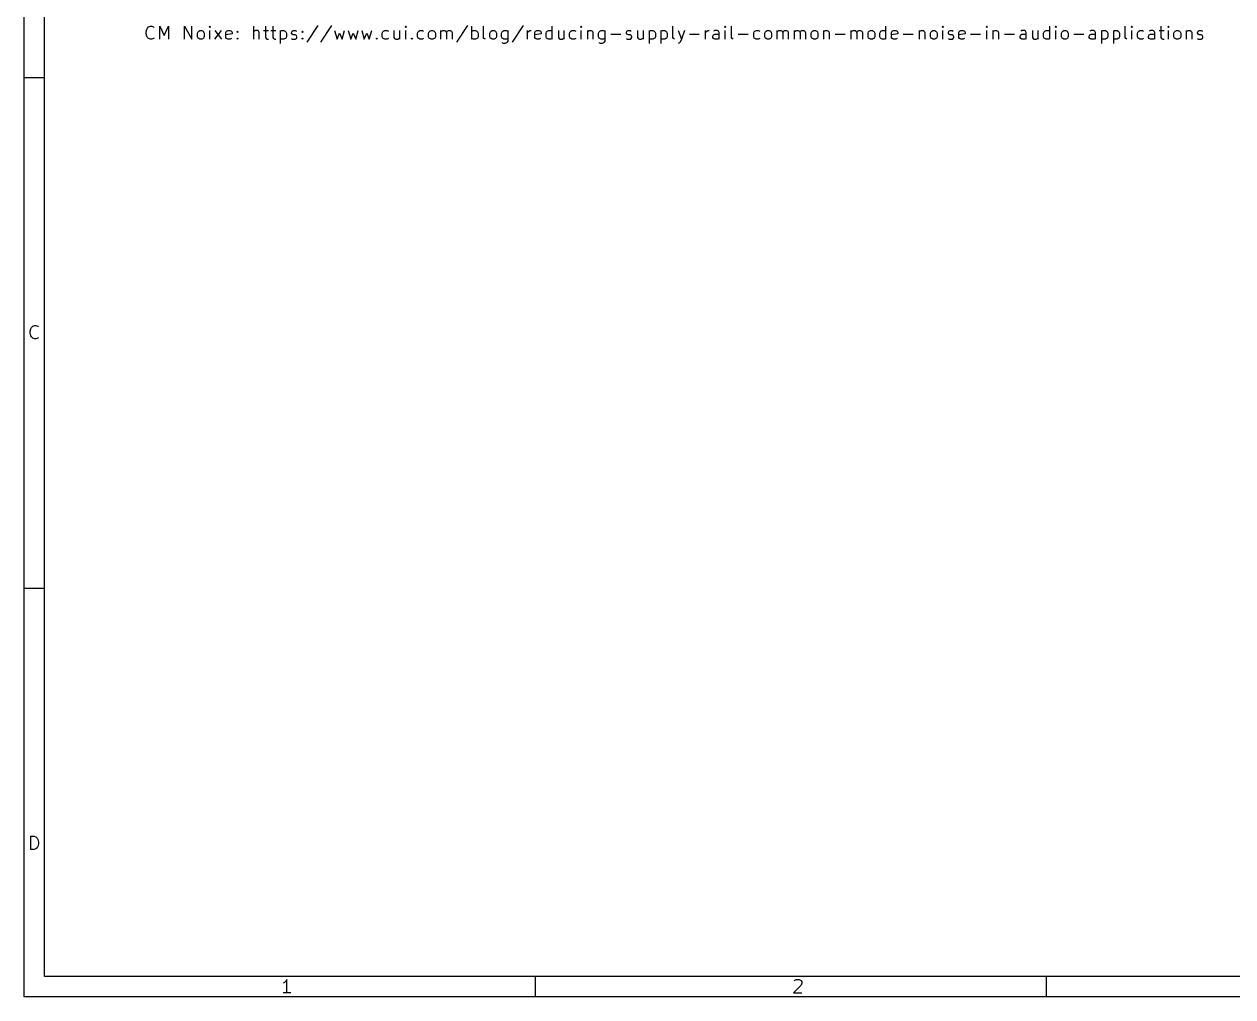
# Model space of a CAD drawing. Extents: x 0.4 to 11.3, y -7.9 to -0.4.
# Drawn here: x 0.394 to 5.05, y -7.874 to -4.126 of the extents above; entities that cross this region are included whole.
import ezdxf

# ---------------------------------------------------------------- set-up
doc = ezdxf.new("R2010")
doc.units = 0
doc.header["$MEASUREMENT"] = 0
doc.layers.add('BLUE3', color=171, linetype='CONTINUOUS')
doc.layers.add('RED2', color=1, linetype='CONTINUOUS')

msp = doc.modelspace()

# ---------------------------------------------------------------- linework, layer by layer
at = {"layer": 'BLUE3', "linetype": 'CONTINUOUS'}
for p, q in [((0.866012, -4.14561), (0.868394, -4.14085)), ((0.868394, -4.14085), (0.873157, -4.13609)), ((0.873157, -4.13609), (0.880299, -4.13371)), ((0.880299, -4.13371), (0.885059, -4.13371)), ((0.885059, -4.13371), (0.892205, -4.13609)), ((0.892205, -4.13609), (0.894583, -4.13847)), ((0.916012, -4.18371), (0.916012, -4.13371)), ((0.916012, -4.13371), (0.932681, -4.16943)), ((0.932681, -4.16943), (0.949346, -4.13371)), ((0.949346, -4.13371), (0.949346, -4.18371)), ((1.01125, -4.18371), (1.01125, -4.13371)), ((1.01125, -4.13371), (1.03982, -4.18371)), ((1.03982, -4.18371), (1.03982, -4.13371)), ((1.10887, -4.13371), (1.10649, -4.13609)), ((1.10649, -4.13609), (1.10887, -4.13847)), ((1.11125, -4.13609), (1.10887, -4.13371)), ((1.10887, -4.13371), (1.10887, -4.13847)), ((1.10887, -4.13847), (1.11125, -4.13609)), ((1.27792, -4.18371), (1.27792, -4.13371)), ((1.32315, -4.13371), (1.32315, -4.17657)), ((1.35172, -4.13371), (1.35172, -4.17657)), ((1.52554, -4.13133), (1.48268, -4.19561)), ((1.57792, -4.13133), (1.53506, -4.19561)), ((1.86363, -4.13371), (1.86126, -4.13609)), ((1.86126, -4.13609), (1.86363, -4.13847)), ((1.86602, -4.13609), (1.86363, -4.13371)), ((1.86363, -4.13371), (1.86363, -4.13847)), ((1.86363, -4.13847), (1.86602, -4.13609)), ((2.10173, -4.13133), (2.05887, -4.19561)), ((2.1184, -4.18371), (2.1184, -4.13371)), ((2.16363, -4.17657), (2.16363, -4.13371)), ((2.31601, -4.13133), (2.27315, -4.19561)), ((2.42792, -4.18371), (2.42792, -4.13371)), ((2.53982, -4.13371), (2.53744, -4.13609)), ((2.53744, -4.13609), (2.53982, -4.13847)), ((2.5422, -4.13609), (2.53982, -4.13371)), ((2.53982, -4.13371), (2.53982, -4.13847)), ((2.53982, -4.13847), (2.5422, -4.13609)), ((2.89219, -4.17657), (2.89219, -4.13371)), ((3.09457, -4.13371), (3.09219, -4.13609)), ((3.09219, -4.13609), (3.09457, -4.13847)), ((3.09695, -4.13609), (3.09457, -4.13371)), ((3.09457, -4.13371), (3.09457, -4.13847)), ((3.09457, -4.13847), (3.09695, -4.13609)), ((3.11838, -4.17657), (3.11838, -4.13371)), ((3.71361, -4.18371), (3.71361, -4.13371)), ((3.93265, -4.13371), (3.93028, -4.13609)), ((3.93028, -4.13609), (3.93265, -4.13847)), ((3.93504, -4.13609), (3.93265, -4.13371)), ((3.93265, -4.13371), (3.93265, -4.13847)), ((3.93265, -4.13847), (3.93504, -4.13609)), ((4.1017, -4.13371), (4.09933, -4.13609)), ((4.09933, -4.13609), (4.1017, -4.13847)), ((4.10409, -4.13609), (4.1017, -4.13371)), ((4.1017, -4.13371), (4.1017, -4.13847)), ((4.1017, -4.13847), (4.10409, -4.13609)), ((4.34456, -4.18371), (4.34456, -4.13371)), ((4.36837, -4.13371), (4.36599, -4.13609)), ((4.36599, -4.13609), (4.36837, -4.13847)), ((4.37075, -4.13609), (4.36837, -4.13371)), ((4.36837, -4.13371), (4.36837, -4.13847)), ((4.36837, -4.13847), (4.37075, -4.13609)), ((4.63503, -4.17657), (4.63503, -4.13371)), ((4.66122, -4.13371), (4.65884, -4.13609)), ((4.65884, -4.13609), (4.66122, -4.13847)), ((4.6636, -4.13609), (4.66122, -4.13371)), ((4.66122, -4.13371), (4.66122, -4.13847)), ((4.66122, -4.13847), (4.6636, -4.13609)), ((4.77312, -4.13371), (4.77312, -4.17657)), ((4.80169, -4.13371), (4.79931, -4.13609)), ((4.79931, -4.13609), (4.80169, -4.13847)), ((4.80407, -4.13609), (4.80169, -4.13371)), ((4.80169, -4.13371), (4.80169, -4.13847)), ((4.80169, -4.13847), (4.80407, -4.13609)), ((0.863634, -4.15514), (0.866012, -4.14561)), ((0.863634, -4.16228), (0.863634, -4.15514)), ((0.866012, -4.1718), (0.863634, -4.16228)), ((0.868394, -4.17657), (0.866012, -4.1718)), ((0.873157, -4.18133), (0.868394, -4.17657)), ((0.880299, -4.18371), (0.873157, -4.18133)), ((0.885059, -4.18371), (0.880299, -4.18371)), ((0.892205, -4.18133), (0.885059, -4.18371)), ((0.894583, -4.17895), (0.892205, -4.18133)), ((1.06125, -4.1599), (1.06363, -4.15514)), ((1.06125, -4.17419), (1.06125, -4.1599)), ((1.06363, -4.17895), (1.06125, -4.17419)), ((1.06363, -4.15514), (1.06601, -4.15276)), ((1.06601, -4.18133), (1.06363, -4.17895)), ((1.06601, -4.15276), (1.07078, -4.15038)), ((1.07078, -4.18371), (1.06601, -4.18133)), ((1.07078, -4.15038), (1.07792, -4.15038)), ((1.07792, -4.18371), (1.07078, -4.18371)), ((1.07792, -4.15038), (1.08268, -4.15276)), ((1.08268, -4.18133), (1.07792, -4.18371)), ((1.08268, -4.15276), (1.08506, -4.15514)), ((1.08506, -4.17895), (1.08268, -4.18133)), ((1.08506, -4.15514), (1.08744, -4.1599)), ((1.08744, -4.17419), (1.08506, -4.17895)), ((1.08744, -4.1599), (1.08744, -4.17419)), ((1.10887, -4.18371), (1.10887, -4.15038)), ((1.12792, -4.18371), (1.15411, -4.15038)), ((1.12792, -4.15038), (1.15411, -4.18371)), ((1.17078, -4.15752), (1.17315, -4.15276)), ((1.17078, -4.17657), (1.17078, -4.15752)), ((1.19458, -4.16228), (1.17078, -4.16704)), ((1.17315, -4.18133), (1.17078, -4.17657)), ((1.17315, -4.15276), (1.17792, -4.15038)), ((1.17792, -4.18371), (1.17315, -4.18133)), ((1.17792, -4.15038), (1.18744, -4.15038)), ((1.18744, -4.18371), (1.17792, -4.18371)), ((1.18744, -4.15038), (1.1922, -4.15276)), ((1.1922, -4.18133), (1.18744, -4.18371)), ((1.1922, -4.15276), (1.19458, -4.15752)), ((1.19458, -4.15752), (1.19458, -4.16228)), ((1.21363, -4.15514), (1.21601, -4.15276)), ((1.21601, -4.15752), (1.21363, -4.15514)), ((1.21363, -4.18133), (1.21601, -4.17895)), ((1.21601, -4.18371), (1.21363, -4.18133)), ((1.21601, -4.15276), (1.21839, -4.15514)), ((1.21601, -4.15276), (1.21601, -4.15752)), ((1.21839, -4.15514), (1.21601, -4.15752)), ((1.21601, -4.17895), (1.21839, -4.18133)), ((1.21601, -4.17895), (1.21601, -4.18371)), ((1.21839, -4.18133), (1.21601, -4.18371)), ((1.2803, -4.15276), (1.27792, -4.15514)), ((1.28506, -4.15038), (1.2803, -4.15276)), ((1.2922, -4.15038), (1.28506, -4.15038)), ((1.29696, -4.15276), (1.2922, -4.15038)), ((1.29935, -4.15752), (1.29696, -4.15276)), ((1.29935, -4.18371), (1.29935, -4.15752)), ((1.31601, -4.15038), (1.33506, -4.15038)), ((1.32315, -4.17657), (1.32554, -4.18133)), ((1.32554, -4.18133), (1.3303, -4.18371)), ((1.3303, -4.18371), (1.33506, -4.18371)), ((1.34458, -4.15038), (1.36363, -4.15038)), ((1.35172, -4.17657), (1.35411, -4.18133)), ((1.35411, -4.18133), (1.35887, -4.18371)), ((1.35887, -4.18371), (1.36363, -4.18371)), ((1.3803, -4.15038), (1.3803, -4.20038)), ((1.3803, -4.15276), (1.38506, -4.15038)), ((1.38506, -4.18371), (1.3803, -4.18133)), ((1.38506, -4.15038), (1.39458, -4.15038)), ((1.39458, -4.18371), (1.38506, -4.18371)), ((1.39458, -4.15038), (1.39934, -4.15276)), ((1.39934, -4.18133), (1.39458, -4.18371)), ((1.39934, -4.15276), (1.40172, -4.15514)), ((1.40172, -4.17895), (1.39934, -4.18133)), ((1.40172, -4.15514), (1.40411, -4.1599)), ((1.40411, -4.17419), (1.40172, -4.17895)), ((1.40411, -4.1599), (1.40411, -4.17419)), ((1.42315, -4.15752), (1.42553, -4.15276)), ((1.42315, -4.1599), (1.42315, -4.15752)), ((1.42553, -4.16466), (1.42315, -4.1599)), ((1.42315, -4.18133), (1.42791, -4.18371)), ((1.42553, -4.15276), (1.4303, -4.15038)), ((1.4303, -4.16704), (1.42553, -4.16466)), ((1.42791, -4.18371), (1.43744, -4.18371)), ((1.4303, -4.15038), (1.43744, -4.15038)), ((1.43744, -4.16704), (1.4303, -4.16704)), ((1.43744, -4.15038), (1.4422, -4.15276)), ((1.4422, -4.16943), (1.43744, -4.16704)), ((1.43744, -4.18371), (1.4422, -4.18133)), ((1.44458, -4.17419), (1.4422, -4.16943)), ((1.4422, -4.18133), (1.44458, -4.17657)), ((1.44458, -4.17657), (1.44458, -4.17419)), ((1.46363, -4.15514), (1.46601, -4.15276)), ((1.46601, -4.15752), (1.46363, -4.15514)), ((1.46363, -4.18133), (1.46601, -4.17895)), ((1.46601, -4.18371), (1.46363, -4.18133)), ((1.46601, -4.15276), (1.46839, -4.15514)), ((1.46601, -4.15276), (1.46601, -4.15752)), ((1.46839, -4.15514), (1.46601, -4.15752)), ((1.46601, -4.17895), (1.46839, -4.18133)), ((1.46601, -4.17895), (1.46601, -4.18371)), ((1.46839, -4.18133), (1.46601, -4.18371)), ((1.58982, -4.15038), (1.59935, -4.18371)), ((1.59935, -4.18371), (1.60887, -4.1599)), ((1.60887, -4.1599), (1.61839, -4.18371)), ((1.61839, -4.18371), (1.62792, -4.15038)), ((1.6422, -4.15038), (1.65173, -4.18371)), ((1.65173, -4.18371), (1.66125, -4.1599)), ((1.66125, -4.1599), (1.67078, -4.18371)), ((1.67078, -4.18371), (1.6803, -4.15038)), ((1.69459, -4.15038), (1.70411, -4.18371)), ((1.70411, -4.18371), (1.71363, -4.1599)), ((1.71363, -4.1599), (1.72316, -4.18371)), ((1.72316, -4.18371), (1.73268, -4.15038)), ((1.74935, -4.18133), (1.75173, -4.17895)), ((1.75173, -4.18371), (1.74935, -4.18133)), ((1.75173, -4.17895), (1.75411, -4.18133)), ((1.75173, -4.17895), (1.75173, -4.18371)), ((1.75411, -4.18133), (1.75173, -4.18371)), ((1.77316, -4.1599), (1.77554, -4.15514)), ((1.77316, -4.17419), (1.77316, -4.1599)), ((1.77554, -4.17895), (1.77316, -4.17419)), ((1.77554, -4.15514), (1.77792, -4.15276)), ((1.77792, -4.18133), (1.77554, -4.17895)), ((1.77792, -4.15276), (1.78269, -4.15038)), ((1.78269, -4.18371), (1.77792, -4.18133)), ((1.78269, -4.15038), (1.79221, -4.15038)), ((1.79221, -4.18371), (1.78269, -4.18371)), ((1.79221, -4.15038), (1.79697, -4.15276)), ((1.79697, -4.18133), (1.79221, -4.18371)), ((1.8184, -4.15038), (1.8184, -4.17657)), ((1.8184, -4.17657), (1.82078, -4.18133)), ((1.82078, -4.18133), (1.82554, -4.18371)), ((1.82554, -4.18371), (1.83269, -4.18371)), ((1.83269, -4.18371), (1.83744, -4.18133)), ((1.83744, -4.18133), (1.83983, -4.17895)), ((1.83983, -4.15038), (1.83983, -4.18371)), ((1.86363, -4.18371), (1.86363, -4.15038)), ((1.88507, -4.18133), (1.88744, -4.17895)), ((1.88744, -4.18371), (1.88507, -4.18133)), ((1.88744, -4.17895), (1.88983, -4.18133)), ((1.88744, -4.17895), (1.88744, -4.18371)), ((1.88983, -4.18133), (1.88744, -4.18371)), ((1.90888, -4.1599), (1.91126, -4.15514)), ((1.90888, -4.17419), (1.90888, -4.1599)), ((1.91126, -4.17895), (1.90888, -4.17419)), ((1.91126, -4.15514), (1.91364, -4.15276)), ((1.91364, -4.18133), (1.91126, -4.17895)), ((1.91364, -4.15276), (1.9184, -4.15038)), ((1.9184, -4.18371), (1.91364, -4.18133)), ((1.9184, -4.15038), (1.92793, -4.15038)), ((1.92793, -4.18371), (1.9184, -4.18371)), ((1.92793, -4.15038), (1.93269, -4.15276)), ((1.93269, -4.18133), (1.92793, -4.18371)), ((1.95174, -4.1599), (1.95411, -4.15514)), ((1.95174, -4.17419), (1.95174, -4.1599)), ((1.95411, -4.17895), (1.95174, -4.17419)), ((1.95411, -4.15514), (1.9565, -4.15276)), ((1.9565, -4.18133), (1.95411, -4.17895)), ((1.9565, -4.15276), (1.96126, -4.15038)), ((1.96126, -4.18371), (1.9565, -4.18133)), ((1.96126, -4.15038), (1.9684, -4.15038)), ((1.9684, -4.18371), (1.96126, -4.18371)), ((1.9684, -4.15038), (1.97316, -4.15276)), ((1.97316, -4.18133), (1.9684, -4.18371)), ((1.97316, -4.15276), (1.97554, -4.15514)), ((1.97554, -4.17895), (1.97316, -4.18133)), ((1.97554, -4.15514), (1.97793, -4.1599)), ((1.97793, -4.17419), (1.97554, -4.17895)), ((1.97793, -4.1599), (1.97793, -4.17419)), ((1.99935, -4.18371), (1.99935, -4.15038)), ((1.99935, -4.15514), (2.00173, -4.15276)), ((2.00173, -4.15276), (2.0065, -4.15038)), ((2.0065, -4.15038), (2.01364, -4.15038)), ((2.01364, -4.15038), (2.0184, -4.15276)), ((2.0184, -4.15276), (2.02078, -4.15752)), ((2.02078, -4.15752), (2.02316, -4.15276)), ((2.02078, -4.15752), (2.02078, -4.18371)), ((2.02316, -4.15276), (2.02792, -4.15038)), ((2.02792, -4.15038), (2.03507, -4.15038)), ((2.03507, -4.15038), (2.03983, -4.15276)), ((2.03983, -4.15276), (2.04221, -4.15752)), ((2.04221, -4.15752), (2.04221, -4.18371)), ((2.1184, -4.15276), (2.12316, -4.15038)), ((2.12316, -4.18371), (2.1184, -4.18133)), ((2.12316, -4.15038), (2.13269, -4.15038)), ((2.13269, -4.18371), (2.12316, -4.18371)), ((2.13269, -4.15038), (2.13744, -4.15276)), ((2.13744, -4.18133), (2.13269, -4.18371)), ((2.13744, -4.15276), (2.13983, -4.15514)), ((2.13983, -4.17895), (2.13744, -4.18133)), ((2.13983, -4.15514), (2.14221, -4.1599)), ((2.14221, -4.17419), (2.13983, -4.17895)), ((2.14221, -4.1599), (2.14221, -4.17419)), ((2.16602, -4.18133), (2.16363, -4.17657)), ((2.17078, -4.18371), (2.16602, -4.18133)), ((2.18744, -4.1599), (2.18982, -4.15514)), ((2.18744, -4.17419), (2.18744, -4.1599)), ((2.18982, -4.17895), (2.18744, -4.17419)), ((2.18982, -4.15514), (2.1922, -4.15276)), ((2.1922, -4.18133), (2.18982, -4.17895)), ((2.1922, -4.15276), (2.19697, -4.15038)), ((2.19697, -4.18371), (2.1922, -4.18133)), ((2.19697, -4.15038), (2.20411, -4.15038)), ((2.20411, -4.18371), (2.19697, -4.18371)), ((2.20411, -4.15038), (2.20887, -4.15276)), ((2.20887, -4.18133), (2.20411, -4.18371)), ((2.20887, -4.15276), (2.21125, -4.15514)), ((2.21125, -4.17895), (2.20887, -4.18133)), ((2.21125, -4.15514), (2.21363, -4.1599)), ((2.21363, -4.17419), (2.21125, -4.17895)), ((2.21363, -4.1599), (2.21363, -4.17419)), ((2.23268, -4.1599), (2.23506, -4.15514)), ((2.23268, -4.17419), (2.23268, -4.1599)), ((2.23506, -4.17895), (2.23268, -4.17419)), ((2.23506, -4.15514), (2.23744, -4.15276)), ((2.23744, -4.18133), (2.23506, -4.17895)), ((2.23744, -4.15276), (2.2422, -4.15038)), ((2.2422, -4.18371), (2.23744, -4.18133)), ((2.2422, -4.15038), (2.25173, -4.15038)), ((2.25173, -4.18371), (2.2422, -4.18371)), ((2.25173, -4.15038), (2.25649, -4.15276)), ((2.25649, -4.18133), (2.25173, -4.18371)), ((2.25649, -4.15038), (2.25649, -4.19085)), ((2.33268, -4.18371), (2.33268, -4.15038)), ((2.33268, -4.1599), (2.33506, -4.15514)), ((2.33506, -4.15514), (2.33744, -4.15276)), ((2.33744, -4.15276), (2.3422, -4.15038)), ((2.3422, -4.15038), (2.34696, -4.15038)), ((2.36125, -4.15752), (2.36363, -4.15276)), ((2.36125, -4.17657), (2.36125, -4.15752)), ((2.38506, -4.16228), (2.36125, -4.16704)), ((2.36363, -4.18133), (2.36125, -4.17657)), ((2.36363, -4.15276), (2.36839, -4.15038)), ((2.36839, -4.18371), (2.36363, -4.18133)), ((2.36839, -4.15038), (2.37792, -4.15038)), ((2.37792, -4.18371), (2.36839, -4.18371)), ((2.37792, -4.15038), (2.38268, -4.15276)), ((2.38268, -4.18133), (2.37792, -4.18371)), ((2.38268, -4.15276), (2.38506, -4.15752)), ((2.38506, -4.15752), (2.38506, -4.16228)), ((2.40411, -4.1599), (2.40649, -4.15514)), ((2.40411, -4.17419), (2.40411, -4.1599)), ((2.40649, -4.17895), (2.40411, -4.17419)), ((2.40649, -4.15514), (2.40887, -4.15276)), ((2.40887, -4.18133), (2.40649, -4.17895)), ((2.40887, -4.15276), (2.41363, -4.15038)), ((2.41363, -4.18371), (2.40887, -4.18133)), ((2.41363, -4.15038), (2.42316, -4.15038)), ((2.42316, -4.18371), (2.41363, -4.18371)), ((2.42316, -4.15038), (2.42792, -4.15276)), ((2.42792, -4.18133), (2.42316, -4.18371)), ((2.45172, -4.15038), (2.45172, -4.17657)), ((2.45172, -4.17657), (2.45411, -4.18133)), ((2.45411, -4.18133), (2.45887, -4.18371)), ((2.45887, -4.18371), (2.46601, -4.18371)), ((2.46601, -4.18371), (2.47077, -4.18133)), ((2.47077, -4.18133), (2.47315, -4.17895)), ((2.47315, -4.15038), (2.47315, -4.18371)), ((2.49458, -4.1599), (2.49696, -4.15514)), ((2.49458, -4.17419), (2.49458, -4.1599)), ((2.49696, -4.17895), (2.49458, -4.17419)), ((2.49696, -4.15514), (2.49934, -4.15276)), ((2.49934, -4.18133), (2.49696, -4.17895)), ((2.49934, -4.15276), (2.50411, -4.15038)), ((2.50411, -4.18371), (2.49934, -4.18133)), ((2.50411, -4.15038), (2.51363, -4.15038)), ((2.51363, -4.18371), (2.50411, -4.18371)), ((2.51363, -4.15038), (2.51839, -4.15276)), ((2.51839, -4.18133), (2.51363, -4.18371)), ((2.53982, -4.18371), (2.53982, -4.15038)), ((2.56363, -4.15038), (2.56363, -4.18371)), ((2.56363, -4.15514), (2.56601, -4.15276)), ((2.56601, -4.15276), (2.57078, -4.15038)), ((2.57078, -4.15038), (2.57792, -4.15038)), ((2.57792, -4.15038), (2.58268, -4.15276)), ((2.58268, -4.15276), (2.58506, -4.15752)), ((2.58506, -4.15752), (2.58506, -4.18371)), ((2.60649, -4.1599), (2.60887, -4.15514)), ((2.60649, -4.17419), (2.60649, -4.1599)), ((2.60887, -4.17895), (2.60649, -4.17419)), ((2.60887, -4.15514), (2.61125, -4.15276)), ((2.61125, -4.18133), (2.60887, -4.17895)), ((2.61125, -4.15276), (2.61601, -4.15038)), ((2.61601, -4.18371), (2.61125, -4.18133)), ((2.61601, -4.15038), (2.62554, -4.15038)), ((2.62554, -4.18371), (2.61601, -4.18371)), ((2.62554, -4.15038), (2.6303, -4.15276)), ((2.6303, -4.18133), (2.62554, -4.18371)), ((2.6303, -4.15038), (2.6303, -4.19085)), ((2.6541, -4.16466), (2.6922, -4.16466)), ((2.71363, -4.15752), (2.71601, -4.15276)), ((2.71363, -4.1599), (2.71363, -4.15752)), ((2.71601, -4.16466), (2.71363, -4.1599)), ((2.71363, -4.18133), (2.71839, -4.18371)), ((2.71601, -4.15276), (2.72077, -4.15038)), ((2.72077, -4.16704), (2.71601, -4.16466)), ((2.71839, -4.18371), (2.72791, -4.18371)), ((2.72077, -4.15038), (2.72791, -4.15038)), ((2.72791, -4.16704), (2.72077, -4.16704)), ((2.72791, -4.15038), (2.73268, -4.15276)), ((2.73268, -4.16943), (2.72791, -4.16704)), ((2.72791, -4.18371), (2.73268, -4.18133)), ((2.73506, -4.17419), (2.73268, -4.16943)), ((2.73268, -4.18133), (2.73506, -4.17657)), ((2.73506, -4.17657), (2.73506, -4.17419)), ((2.75648, -4.15038), (2.75648, -4.17657)), ((2.75648, -4.17657), (2.75887, -4.18133)), ((2.75887, -4.18133), (2.76363, -4.18371)), ((2.76363, -4.18371), (2.77077, -4.18371)), ((2.77077, -4.18371), (2.77553, -4.18133)), ((2.77553, -4.18133), (2.77791, -4.17895)), ((2.77791, -4.15038), (2.77791, -4.18371)), ((2.80172, -4.15038), (2.80172, -4.20038)), ((2.80172, -4.15276), (2.80648, -4.15038)), ((2.80648, -4.18371), (2.80172, -4.18133)), ((2.80648, -4.15038), (2.81601, -4.15038)), ((2.81601, -4.18371), (2.80648, -4.18371)), ((2.81601, -4.15038), (2.82077, -4.15276)), ((2.82077, -4.18133), (2.81601, -4.18371)), ((2.82077, -4.15276), (2.82315, -4.15514)), ((2.82315, -4.17895), (2.82077, -4.18133)), ((2.82315, -4.15514), (2.82553, -4.1599)), ((2.82553, -4.17419), (2.82315, -4.17895)), ((2.82553, -4.1599), (2.82553, -4.17419)), ((2.84696, -4.15038), (2.84696, -4.20038)), ((2.84696, -4.15276), (2.85172, -4.15038)), ((2.85172, -4.18371), (2.84696, -4.18133)), ((2.85172, -4.15038), (2.86124, -4.15038)), ((2.86124, -4.18371), (2.85172, -4.18371)), ((2.86124, -4.15038), (2.866, -4.15276)), ((2.866, -4.18133), (2.86124, -4.18371)), ((2.866, -4.15276), (2.86839, -4.15514)), ((2.86839, -4.17895), (2.866, -4.18133)), ((2.86839, -4.15514), (2.87077, -4.1599)), ((2.87077, -4.17419), (2.86839, -4.17895)), ((2.87077, -4.1599), (2.87077, -4.17419)), ((2.89457, -4.18133), (2.89219, -4.17657)), ((2.89934, -4.18371), (2.89457, -4.18133)), ((2.91362, -4.15038), (2.92553, -4.18371)), ((2.92553, -4.18371), (2.92076, -4.19561)), ((2.93743, -4.15038), (2.92553, -4.18371)), ((2.95648, -4.16466), (2.99457, -4.16466)), ((3.01838, -4.18371), (3.01838, -4.15038)), ((3.01838, -4.1599), (3.02076, -4.15514)), ((3.02076, -4.15514), (3.02315, -4.15276)), ((3.02315, -4.15276), (3.02791, -4.15038)), ((3.02791, -4.15038), (3.03267, -4.15038)), ((3.04696, -4.1718), (3.04933, -4.16704)), ((3.04696, -4.17657), (3.04696, -4.1718)), ((3.04933, -4.18133), (3.04696, -4.17657)), ((3.0541, -4.15038), (3.04933, -4.15276)), ((3.04933, -4.16704), (3.0541, -4.16466)), ((3.0541, -4.18371), (3.04933, -4.18133)), ((3.06362, -4.15038), (3.0541, -4.15038)), ((3.0541, -4.16466), (3.066, -4.16466)), ((3.066, -4.18371), (3.0541, -4.18371)), ((3.06838, -4.15276), (3.06362, -4.15038)), ((3.066, -4.16466), (3.07076, -4.16228)), ((3.07076, -4.18133), (3.066, -4.18371)), ((3.07076, -4.15752), (3.06838, -4.15276)), ((3.07076, -4.18371), (3.07076, -4.15752)), ((3.09457, -4.18371), (3.09457, -4.15038)), ((3.12076, -4.18133), (3.11838, -4.17657)), ((3.12553, -4.18371), (3.12076, -4.18133)), ((3.14457, -4.16466), (3.18267, -4.16466)), ((3.2041, -4.1599), (3.20648, -4.15514)), ((3.2041, -4.17419), (3.2041, -4.1599)), ((3.20648, -4.17895), (3.2041, -4.17419)), ((3.20648, -4.15514), (3.20886, -4.15276)), ((3.20886, -4.18133), (3.20648, -4.17895)), ((3.20886, -4.15276), (3.21362, -4.15038)), ((3.21362, -4.18371), (3.20886, -4.18133)), ((3.21362, -4.15038), (3.22315, -4.15038)), ((3.22315, -4.18371), (3.21362, -4.18371)), ((3.22315, -4.15038), (3.22791, -4.15276)), ((3.22791, -4.18133), (3.22315, -4.18371)), ((3.24696, -4.1599), (3.24933, -4.15514)), ((3.24696, -4.17419), (3.24696, -4.1599)), ((3.24933, -4.17895), (3.24696, -4.17419)), ((3.24933, -4.15514), (3.25172, -4.15276)), ((3.25172, -4.18133), (3.24933, -4.17895)), ((3.25172, -4.15276), (3.25648, -4.15038)), ((3.25648, -4.18371), (3.25172, -4.18133)), ((3.25648, -4.15038), (3.26362, -4.15038)), ((3.26362, -4.18371), (3.25648, -4.18371)), ((3.26362, -4.15038), (3.26838, -4.15276)), ((3.26838, -4.18133), (3.26362, -4.18371)), ((3.26838, -4.15276), (3.27076, -4.15514)), ((3.27076, -4.17895), (3.26838, -4.18133)), ((3.27076, -4.15514), (3.27315, -4.1599)), ((3.27315, -4.17419), (3.27076, -4.17895)), ((3.27315, -4.1599), (3.27315, -4.17419)), ((3.29457, -4.18371), (3.29457, -4.15038)), ((3.29457, -4.15514), (3.29695, -4.15276)), ((3.29695, -4.15276), (3.30172, -4.15038)), ((3.30172, -4.15038), (3.30886, -4.15038)), ((3.30886, -4.15038), (3.31362, -4.15276)), ((3.31362, -4.15276), (3.316, -4.15752)), ((3.316, -4.15752), (3.31838, -4.15276)), ((3.316, -4.15752), (3.316, -4.18371)), ((3.31838, -4.15276), (3.32314, -4.15038)), ((3.32314, -4.15038), (3.33029, -4.15038)), ((3.33029, -4.15038), (3.33505, -4.15276)), ((3.33505, -4.15276), (3.33743, -4.15752)), ((3.33743, -4.15752), (3.33743, -4.18371)), ((3.36124, -4.18371), (3.36124, -4.15038)), ((3.36124, -4.15514), (3.36362, -4.15276)), ((3.36362, -4.15276), (3.36838, -4.15038)), ((3.36838, -4.15038), (3.37552, -4.15038)), ((3.37552, -4.15038), (3.38028, -4.15276)), ((3.38028, -4.15276), (3.38267, -4.15752)), ((3.38267, -4.15752), (3.38505, -4.15276)), ((3.38267, -4.15752), (3.38267, -4.18371)), ((3.38505, -4.15276), (3.38981, -4.15038)), ((3.38981, -4.15038), (3.39695, -4.15038)), ((3.39695, -4.15038), (3.40171, -4.15276)), ((3.40171, -4.15276), (3.40409, -4.15752)), ((3.40409, -4.15752), (3.40409, -4.18371)), ((3.42552, -4.1599), (3.4279, -4.15514)), ((3.42552, -4.17419), (3.42552, -4.1599)), ((3.4279, -4.17895), (3.42552, -4.17419)), ((3.4279, -4.15514), (3.43028, -4.15276)), ((3.43028, -4.18133), (3.4279, -4.17895)), ((3.43028, -4.15276), (3.43505, -4.15038)), ((3.43505, -4.18371), (3.43028, -4.18133)), ((3.43505, -4.15038), (3.44219, -4.15038)), ((3.44219, -4.18371), (3.43505, -4.18371)), ((3.44219, -4.15038), (3.44695, -4.15276)), ((3.44695, -4.18133), (3.44219, -4.18371)), ((3.44695, -4.15276), (3.44933, -4.15514)), ((3.44933, -4.17895), (3.44695, -4.18133)), ((3.44933, -4.15514), (3.45171, -4.1599)), ((3.45171, -4.17419), (3.44933, -4.17895)), ((3.45171, -4.1599), (3.45171, -4.17419)), ((3.47314, -4.15038), (3.47314, -4.18371)), ((3.47314, -4.15514), (3.47552, -4.15276)), ((3.47552, -4.15276), (3.48028, -4.15038)), ((3.48028, -4.15038), (3.48743, -4.15038)), ((3.48743, -4.15038), (3.49219, -4.15276)), ((3.49219, -4.15276), (3.49457, -4.15752)), ((3.49457, -4.15752), (3.49457, -4.18371)), ((3.51837, -4.16466), (3.55647, -4.16466)), ((3.58028, -4.18371), (3.58028, -4.15038)), ((3.58028, -4.15514), (3.58266, -4.15276)), ((3.58266, -4.15276), (3.58743, -4.15038)), ((3.58743, -4.15038), (3.59457, -4.15038)), ((3.59457, -4.15038), (3.59933, -4.15276)), ((3.59933, -4.15276), (3.60171, -4.15752)), ((3.60171, -4.15752), (3.60409, -4.15276)), ((3.60171, -4.15752), (3.60171, -4.18371)), ((3.60409, -4.15276), (3.60885, -4.15038)), ((3.60885, -4.15038), (3.616, -4.15038)), ((3.616, -4.15038), (3.62076, -4.15276)), ((3.62076, -4.15276), (3.62314, -4.15752)), ((3.62314, -4.15752), (3.62314, -4.18371)), ((3.64457, -4.1599), (3.64694, -4.15514)), ((3.64457, -4.17419), (3.64457, -4.1599)), ((3.64694, -4.17895), (3.64457, -4.17419)), ((3.64694, -4.15514), (3.64933, -4.15276)), ((3.64933, -4.18133), (3.64694, -4.17895)), ((3.64933, -4.15276), (3.65409, -4.15038)), ((3.65409, -4.18371), (3.64933, -4.18133)), ((3.65409, -4.15038), (3.66123, -4.15038)), ((3.66123, -4.18371), (3.65409, -4.18371)), ((3.66123, -4.15038), (3.66599, -4.15276)), ((3.66599, -4.18133), (3.66123, -4.18371)), ((3.66599, -4.15276), (3.66837, -4.15514)), ((3.66837, -4.17895), (3.66599, -4.18133)), ((3.66837, -4.15514), (3.67076, -4.1599)), ((3.67076, -4.17419), (3.66837, -4.17895)), ((3.67076, -4.1599), (3.67076, -4.17419)), ((3.6898, -4.1599), (3.69218, -4.15514)), ((3.6898, -4.17419), (3.6898, -4.1599)), ((3.69218, -4.17895), (3.6898, -4.17419)), ((3.69218, -4.15514), (3.69456, -4.15276)), ((3.69456, -4.18133), (3.69218, -4.17895)), ((3.69456, -4.15276), (3.69933, -4.15038)), ((3.69933, -4.18371), (3.69456, -4.18133)), ((3.69933, -4.15038), (3.70885, -4.15038)), ((3.70885, -4.18371), (3.69933, -4.18371)), ((3.70885, -4.15038), (3.71361, -4.15276)), ((3.71361, -4.18133), (3.70885, -4.18371)), ((3.73504, -4.15752), (3.73742, -4.15276)), ((3.73504, -4.17657), (3.73504, -4.15752)), ((3.75885, -4.16228), (3.73504, -4.16704)), ((3.73742, -4.18133), (3.73504, -4.17657)), ((3.73742, -4.15276), (3.74218, -4.15038)), ((3.74218, -4.18371), (3.73742, -4.18133)), ((3.74218, -4.15038), (3.7517, -4.15038)), ((3.7517, -4.18371), (3.74218, -4.18371)), ((3.7517, -4.15038), (3.75646, -4.15276)), ((3.75646, -4.18133), (3.7517, -4.18371)), ((3.75646, -4.15276), (3.75885, -4.15752)), ((3.75885, -4.15752), (3.75885, -4.16228)), ((3.78028, -4.16466), (3.81837, -4.16466)), ((3.84218, -4.15038), (3.84218, -4.18371)), ((3.84218, -4.15514), (3.84456, -4.15276)), ((3.84456, -4.15276), (3.84933, -4.15038)), ((3.84933, -4.15038), (3.85647, -4.15038)), ((3.85647, -4.15038), (3.86123, -4.15276)), ((3.86123, -4.15276), (3.86361, -4.15752)), ((3.86361, -4.15752), (3.86361, -4.18371)), ((3.88504, -4.1599), (3.88742, -4.15514)), ((3.88504, -4.17419), (3.88504, -4.1599)), ((3.88742, -4.17895), (3.88504, -4.17419)), ((3.88742, -4.15514), (3.8898, -4.15276)), ((3.8898, -4.18133), (3.88742, -4.17895)), ((3.8898, -4.15276), (3.89456, -4.15038)), ((3.89456, -4.18371), (3.8898, -4.18133)), ((3.89456, -4.15038), (3.9017, -4.15038)), ((3.9017, -4.18371), (3.89456, -4.18371)), ((3.9017, -4.15038), (3.90646, -4.15276)), ((3.90646, -4.18133), (3.9017, -4.18371)), ((3.90646, -4.15276), (3.90885, -4.15514)), ((3.90885, -4.17895), (3.90646, -4.18133)), ((3.90885, -4.15514), (3.91123, -4.1599)), ((3.91123, -4.17419), (3.90885, -4.17895)), ((3.91123, -4.1599), (3.91123, -4.17419)), ((3.93265, -4.18371), (3.93265, -4.15038)), ((3.95409, -4.15752), (3.95646, -4.15276)), ((3.95409, -4.1599), (3.95409, -4.15752)), ((3.95646, -4.16466), (3.95409, -4.1599)), ((3.95409, -4.18133), (3.95885, -4.18371)), ((3.95646, -4.15276), (3.96123, -4.15038)), ((3.96123, -4.16704), (3.95646, -4.16466)), ((3.95885, -4.18371), (3.96837, -4.18371)), ((3.96123, -4.15038), (3.96837, -4.15038)), ((3.96837, -4.16704), (3.96123, -4.16704)), ((3.96837, -4.15038), (3.97313, -4.15276)), ((3.97313, -4.16943), (3.96837, -4.16704)), ((3.96837, -4.18371), (3.97313, -4.18133)), ((3.97551, -4.17419), (3.97313, -4.16943)), ((3.97313, -4.18133), (3.97551, -4.17657)), ((3.97551, -4.17657), (3.97551, -4.17419)), ((3.99456, -4.15752), (3.99694, -4.15276)), ((3.99456, -4.17657), (3.99456, -4.15752)), ((4.01837, -4.16228), (3.99456, -4.16704)), ((3.99694, -4.18133), (3.99456, -4.17657)), ((3.99694, -4.15276), (4.0017, -4.15038)), ((4.0017, -4.18371), (3.99694, -4.18133)), ((4.0017, -4.15038), (4.01123, -4.15038)), ((4.01123, -4.18371), (4.0017, -4.18371)), ((4.01123, -4.15038), (4.01599, -4.15276)), ((4.01599, -4.18133), (4.01123, -4.18371)), ((4.01599, -4.15276), (4.01837, -4.15752)), ((4.01837, -4.15752), (4.01837, -4.16228)), ((4.0398, -4.16466), (4.0779, -4.16466)), ((4.1017, -4.18371), (4.1017, -4.15038)), ((4.12552, -4.15038), (4.12552, -4.18371)), ((4.12552, -4.15514), (4.1279, -4.15276)), ((4.1279, -4.15276), (4.13266, -4.15038)), ((4.13266, -4.15038), (4.1398, -4.15038)), ((4.1398, -4.15038), (4.14456, -4.15276)), ((4.14456, -4.15276), (4.14694, -4.15752)), ((4.14694, -4.15752), (4.14694, -4.18371)), ((4.17075, -4.16466), (4.20885, -4.16466)), ((4.23028, -4.1718), (4.23266, -4.16704)), ((4.23028, -4.17657), (4.23028, -4.1718)), ((4.23266, -4.18133), (4.23028, -4.17657)), ((4.23742, -4.15038), (4.23266, -4.15276)), ((4.23266, -4.16704), (4.23742, -4.16466)), ((4.23742, -4.18371), (4.23266, -4.18133)), ((4.24694, -4.15038), (4.23742, -4.15038)), ((4.23742, -4.16466), (4.24933, -4.16466)), ((4.24933, -4.18371), (4.23742, -4.18371)), ((4.2517, -4.15276), (4.24694, -4.15038)), ((4.24933, -4.16466), (4.25409, -4.16228)), ((4.25409, -4.18133), (4.24933, -4.18371)), ((4.25409, -4.15752), (4.2517, -4.15276)), ((4.25409, -4.18371), (4.25409, -4.15752)), ((4.27789, -4.15038), (4.27789, -4.17657)), ((4.27789, -4.17657), (4.28028, -4.18133)), ((4.28028, -4.18133), (4.28504, -4.18371)), ((4.28504, -4.18371), (4.29218, -4.18371)), ((4.29218, -4.18371), (4.29694, -4.18133)), ((4.29694, -4.18133), (4.29932, -4.17895)), ((4.29932, -4.15038), (4.29932, -4.18371)), ((4.32075, -4.1599), (4.32313, -4.15514)), ((4.32075, -4.17419), (4.32075, -4.1599)), ((4.32313, -4.17895), (4.32075, -4.17419)), ((4.32313, -4.15514), (4.32551, -4.15276)), ((4.32551, -4.18133), (4.32313, -4.17895)), ((4.32551, -4.15276), (4.33028, -4.15038)), ((4.33028, -4.18371), (4.32551, -4.18133)), ((4.33028, -4.15038), (4.3398, -4.15038)), ((4.3398, -4.18371), (4.33028, -4.18371)), ((4.3398, -4.15038), (4.34456, -4.15276)), ((4.34456, -4.18133), (4.3398, -4.18371)), ((4.36837, -4.18371), (4.36837, -4.15038)), ((4.3898, -4.1599), (4.39218, -4.15514)), ((4.3898, -4.17419), (4.3898, -4.1599)), ((4.39218, -4.17895), (4.3898, -4.17419)), ((4.39218, -4.15514), (4.39456, -4.15276)), ((4.39456, -4.18133), (4.39218, -4.17895)), ((4.39456, -4.15276), (4.39932, -4.15038)), ((4.39932, -4.18371), (4.39456, -4.18133)), ((4.39932, -4.15038), (4.40646, -4.15038)), ((4.40646, -4.18371), (4.39932, -4.18371)), ((4.40646, -4.15038), (4.41122, -4.15276)), ((4.41122, -4.18133), (4.40646, -4.18371)), ((4.41122, -4.15276), (4.41361, -4.15514)), ((4.41361, -4.17895), (4.41122, -4.18133)), ((4.41361, -4.15514), (4.41599, -4.1599)), ((4.41599, -4.17419), (4.41361, -4.17895)), ((4.41599, -4.1599), (4.41599, -4.17419)), ((4.43741, -4.16466), (4.47551, -4.16466)), ((4.49694, -4.1718), (4.49932, -4.16704)), ((4.49694, -4.17657), (4.49694, -4.1718)), ((4.49932, -4.18133), (4.49694, -4.17657)), ((4.50408, -4.15038), (4.49932, -4.15276)), ((4.49932, -4.16704), (4.50408, -4.16466)), ((4.50408, -4.18371), (4.49932, -4.18133)), ((4.51361, -4.15038), (4.50408, -4.15038)), ((4.50408, -4.16466), (4.51599, -4.16466)), ((4.51599, -4.18371), (4.50408, -4.18371)), ((4.51837, -4.15276), (4.51361, -4.15038)), ((4.51599, -4.16466), (4.52075, -4.16228)), ((4.52075, -4.18133), (4.51599, -4.18371)), ((4.52075, -4.15752), (4.51837, -4.15276)), ((4.52075, -4.18371), (4.52075, -4.15752)), ((4.54456, -4.15038), (4.54456, -4.20038)), ((4.54456, -4.15276), (4.54932, -4.15038)), ((4.54932, -4.18371), (4.54456, -4.18133)), ((4.54932, -4.15038), (4.55884, -4.15038)), ((4.55884, -4.18371), (4.54932, -4.18371)), ((4.55884, -4.15038), (4.5636, -4.15276)), ((4.5636, -4.18133), (4.55884, -4.18371)), ((4.5636, -4.15276), (4.56598, -4.15514)), ((4.56598, -4.17895), (4.5636, -4.18133)), ((4.56598, -4.15514), (4.56837, -4.1599)), ((4.56837, -4.17419), (4.56598, -4.17895)), ((4.56837, -4.1599), (4.56837, -4.17419)), ((4.58979, -4.15038), (4.58979, -4.20038)), ((4.58979, -4.15276), (4.59456, -4.15038)), ((4.59456, -4.18371), (4.58979, -4.18133)), ((4.59456, -4.15038), (4.60408, -4.15038)), ((4.60408, -4.18371), (4.59456, -4.18371)), ((4.60408, -4.15038), (4.60884, -4.15276)), ((4.60884, -4.18133), (4.60408, -4.18371)), ((4.60884, -4.15276), (4.61122, -4.15514)), ((4.61122, -4.17895), (4.60884, -4.18133)), ((4.61122, -4.15514), (4.6136, -4.1599)), ((4.6136, -4.17419), (4.61122, -4.17895)), ((4.6136, -4.1599), (4.6136, -4.17419)), ((4.63741, -4.18133), (4.63503, -4.17657)), ((4.64217, -4.18371), (4.63741, -4.18133)), ((4.66122, -4.18371), (4.66122, -4.15038)), ((4.68265, -4.1599), (4.68503, -4.15514)), ((4.68265, -4.17419), (4.68265, -4.1599)), ((4.68503, -4.17895), (4.68265, -4.17419)), ((4.68503, -4.15514), (4.68741, -4.15276)), ((4.68741, -4.18133), (4.68503, -4.17895)), ((4.68741, -4.15276), (4.69217, -4.15038)), ((4.69217, -4.18371), (4.68741, -4.18133)), ((4.69217, -4.15038), (4.7017, -4.15038)), ((4.7017, -4.18371), (4.69217, -4.18371)), ((4.7017, -4.15038), (4.70646, -4.15276)), ((4.70646, -4.18133), (4.7017, -4.18371)), ((4.72551, -4.1718), (4.72789, -4.16704)), ((4.72551, -4.17657), (4.72551, -4.1718)), ((4.72789, -4.18133), (4.72551, -4.17657)), ((4.73265, -4.15038), (4.72789, -4.15276)), ((4.72789, -4.16704), (4.73265, -4.16466)), ((4.73265, -4.18371), (4.72789, -4.18133)), ((4.74217, -4.15038), (4.73265, -4.15038)), ((4.73265, -4.16466), (4.74456, -4.16466)), ((4.74456, -4.18371), (4.73265, -4.18371)), ((4.74693, -4.15276), (4.74217, -4.15038)), ((4.74456, -4.16466), (4.74931, -4.16228)), ((4.74931, -4.18133), (4.74456, -4.18371)), ((4.74931, -4.15752), (4.74693, -4.15276)), ((4.74931, -4.18371), (4.74931, -4.15752)), ((4.76598, -4.15038), (4.78503, -4.15038)), ((4.77312, -4.17657), (4.7755, -4.18133)), ((4.7755, -4.18133), (4.78027, -4.18371)), ((4.78027, -4.18371), (4.78503, -4.18371)), ((4.80169, -4.18371), (4.80169, -4.15038)), ((4.82313, -4.1599), (4.8255, -4.15514)), ((4.82313, -4.17419), (4.82313, -4.1599)), ((4.8255, -4.17895), (4.82313, -4.17419)), ((4.8255, -4.15514), (4.82789, -4.15276)), ((4.82789, -4.18133), (4.8255, -4.17895)), ((4.82789, -4.15276), (4.83265, -4.15038)), ((4.83265, -4.18371), (4.82789, -4.18133)), ((4.83265, -4.15038), (4.83979, -4.15038)), ((4.83979, -4.18371), (4.83265, -4.18371)), ((4.83979, -4.15038), (4.84455, -4.15276)), ((4.84455, -4.18133), (4.83979, -4.18371)), ((4.84455, -4.15276), (4.84693, -4.15514)), ((4.84693, -4.17895), (4.84455, -4.18133)), ((4.84693, -4.15514), (4.84931, -4.1599)), ((4.84931, -4.17419), (4.84693, -4.17895)), ((4.84931, -4.1599), (4.84931, -4.17419)), ((4.87074, -4.15038), (4.87074, -4.18371)), ((4.87074, -4.15514), (4.87312, -4.15276)), ((4.87312, -4.15276), (4.87789, -4.15038)), ((4.87789, -4.15038), (4.88503, -4.15038)), ((4.88503, -4.15038), (4.88979, -4.15276)), ((4.88979, -4.15276), (4.89217, -4.15752)), ((4.89217, -4.15752), (4.89217, -4.18371)), ((4.9136, -4.15752), (4.91598, -4.15276)), ((4.9136, -4.1599), (4.9136, -4.15752)), ((4.91598, -4.16466), (4.9136, -4.1599)), ((4.9136, -4.18133), (4.91836, -4.18371)), ((4.91598, -4.15276), (4.92074, -4.15038)), ((4.92074, -4.16704), (4.91598, -4.16466)), ((4.91836, -4.18371), (4.92788, -4.18371)), ((4.92074, -4.15038), (4.92788, -4.15038)), ((4.92788, -4.16704), (4.92074, -4.16704)), ((4.92788, -4.15038), (4.93265, -4.15276)), ((4.93265, -4.16943), (4.92788, -4.16704)), ((4.92788, -4.18371), (4.93265, -4.18133)), ((4.93502, -4.17419), (4.93265, -4.16943)), ((4.93265, -4.18133), (4.93502, -4.17657)), ((4.93502, -4.17657), (4.93502, -4.17419)), ((2.23982, -4.20038), (2.23506, -4.198)), ((2.24696, -4.20038), (2.23982, -4.20038)), ((2.25173, -4.198), (2.24696, -4.20038)), ((2.25411, -4.19561), (2.25173, -4.198)), ((2.25649, -4.19085), (2.25411, -4.19561)), ((2.61363, -4.20038), (2.60887, -4.198)), ((2.62077, -4.20038), (2.61363, -4.20038)), ((2.62554, -4.198), (2.62077, -4.20038)), ((2.62791, -4.19561), (2.62554, -4.198)), ((2.6303, -4.19085), (2.62791, -4.19561)), ((2.91838, -4.198), (2.91362, -4.20038)), ((2.92076, -4.19561), (2.91838, -4.198))]:
    msp.add_line(p, q, dxfattribs=at)
at = {"layer": 'RED2', "linetype": 'CONTINUOUS'}
for p, q in [((0.393701, -7.8743), (0.393701, -0.393701)), ((0.472441, -7.79556), (0.472441, -0.472441)), ((0.393701, -4.33071), (0.472441, -4.33071)), ((0.417228, -5.30909), (0.419665, -5.29934)), ((0.419665, -5.29934), (0.422102, -5.29446)), ((0.422102, -5.29446), (0.426976, -5.28959)), ((0.426976, -5.28959), (0.434287, -5.28715)), ((0.434287, -5.28715), (0.439161, -5.28715)), ((0.439161, -5.28715), (0.446472, -5.28959)), ((0.446472, -5.28959), (0.448909, -5.29203)), ((0.417228, -5.3164), (0.417228, -5.30909)), ((0.419665, -5.32615), (0.417228, -5.3164)), ((0.422102, -5.33102), (0.419665, -5.32615)), ((0.426976, -5.3359), (0.422102, -5.33102)), ((0.434287, -5.33833), (0.426976, -5.3359)), ((0.439161, -5.33833), (0.434287, -5.33833)), ((0.446472, -5.3359), (0.439161, -5.33833)), ((0.448909, -5.33346), (0.446472, -5.3359)), ((0.393701, -6.29921), (0.472441, -6.29921)), ((0.419665, -7.30684), (0.419665, -7.25566)), ((0.419665, -7.25566), (0.43185, -7.25566)), ((0.43185, -7.25566), (0.439161, -7.25809)), ((0.439161, -7.25809), (0.444035, -7.26297)), ((0.444035, -7.26297), (0.446472, -7.26784)), ((0.43185, -7.30684), (0.419665, -7.30684)), ((0.439161, -7.3044), (0.43185, -7.30684)), ((0.444035, -7.29952), (0.439161, -7.3044)), ((0.446472, -7.29465), (0.444035, -7.29952)), ((0.446472, -7.26784), (0.448909, -7.27759)), ((0.448909, -7.2849), (0.446472, -7.29465)), ((0.448909, -7.27759), (0.448909, -7.2849)), ((11.2206, -7.79556), (0.472441, -7.79556)), ((1.39646, -7.81931), (1.39158, -7.82174)), ((1.40133, -7.81443), (1.39646, -7.81931)), ((1.4062, -7.80712), (1.40133, -7.81443)), ((1.4062, -7.8583), (1.4062, -7.80712)), ((2.3622, -7.79556), (2.3622, -7.8743)), ((3.36009, -7.812), (3.36252, -7.80956)), ((3.36252, -7.80956), (3.3674, -7.80712)), ((3.3674, -7.80712), (3.37958, -7.80712)), ((3.37958, -7.80712), (3.38446, -7.80956)), ((3.38446, -7.80956), (3.38689, -7.812)), ((3.38689, -7.812), (3.38933, -7.81687)), ((3.38933, -7.82174), (3.38689, -7.82906)), ((3.38933, -7.81687), (3.38933, -7.82174)), ((4.33071, -7.79556), (4.33071, -7.8743)), ((1.42083, -7.8583), (1.39158, -7.8583)), ((3.38689, -7.82906), (3.35765, -7.8583)), ((3.35765, -7.8583), (3.38933, -7.8583)), ((11.2993, -7.8743), (0.393701, -7.8743))]:
    msp.add_line(p, q, dxfattribs=at)

doc.saveas('drawing.dxf')
